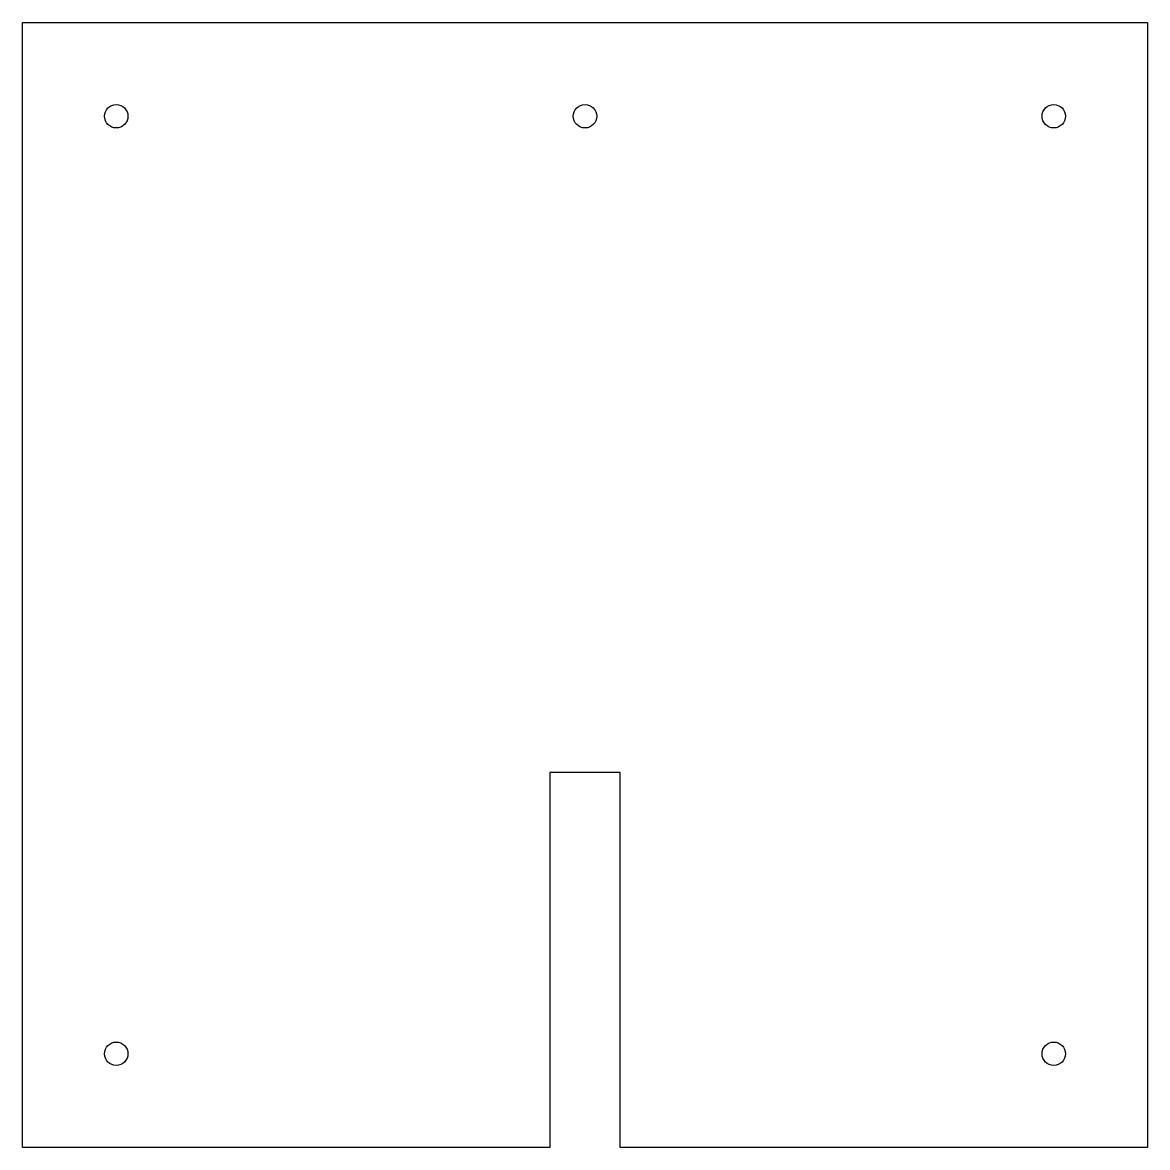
# Model space of a CAD drawing. Header units: inches. Extents: x 0 to 12, y -12 to 0.
import ezdxf

# ---------------------------------------------------------------- set-up
doc = ezdxf.new("R2010")
doc.units = ezdxf.units.IN
doc.header["$MEASUREMENT"] = 0

msp = doc.modelspace()

# ---------------------------------------------------------------- linework, layer by layer
for p, q in [((0, 0), (12, 0)), ((0, -12), (0, 0)), ((12, 0), (12, -12)), ((6.375, -8), (5.625, -8)), ((5.625, -8), (5.625, -12)), ((6.375, -12), (6.375, -8)), ((5.625, -12), (0, -12)), ((12, -12), (6.375, -12))]:
    msp.add_line(p, q)
for centre in [(1, -1), (6, -1), (11, -1), (1, -11), (11, -11)]:
    msp.add_circle(centre, 0.125)

doc.saveas('drawing.dxf')
